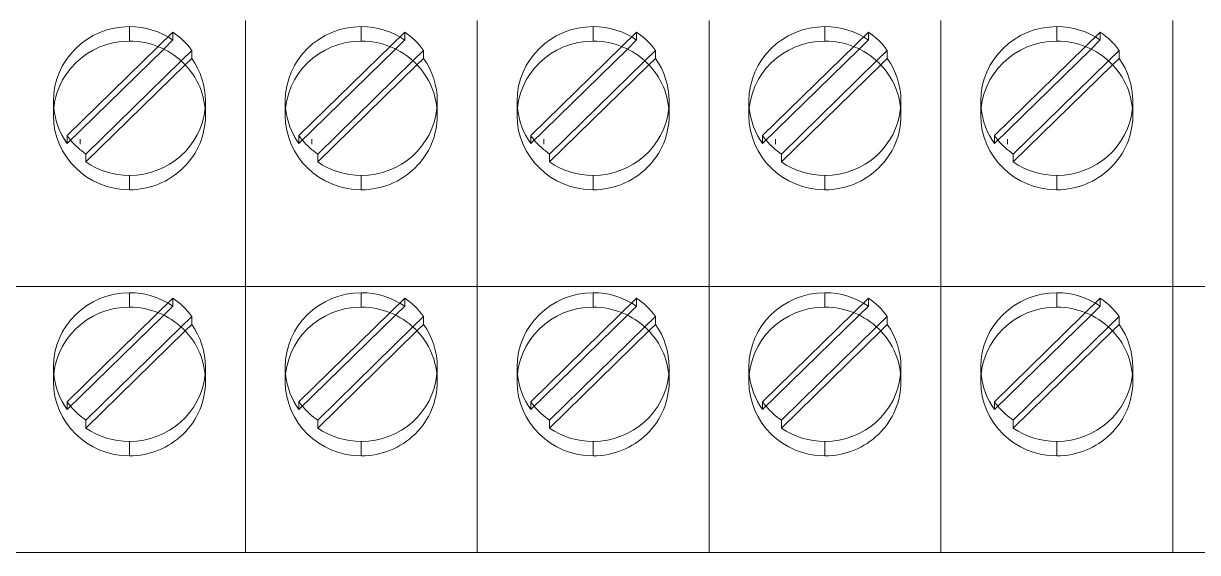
# Model space of a CAD drawing. Header units: millimetres. Extents: x 1359 to 3577, y 1336 to 3557.
# Drawn here: x 1777.83 to 1808.72, y 2516.67 to 2530.59 of the extents above; entities that cross this region are included whole.
import ezdxf

# ---------------------------------------------------------------- set-up
doc = ezdxf.new("R2010")
doc.units = ezdxf.units.MM
doc.layers.add('000-PI-Oprema', color=30, linetype='Continuous', lineweight=5)

msp = doc.modelspace()

# ---------------------------------------------------------------- linework, layer by layer
at = {"layer": '000-PI-Oprema', "color": 0, "linetype": 'ByBlock', "lineweight": 0}
for p, q in [((1783.665, 2530.127), (1783.665, 2530.672)), ((1783.665, 2530.127), (1783.665, 2530.672)), ((1783.665, 2530.127), (1783.665, 2530.672)), ((1783.665, 2530.127), (1783.665, 2530.672)), ((1789.765, 2530.127), (1789.765, 2530.672)), ((1789.765, 2530.127), (1789.765, 2530.672)), ((1789.765, 2530.127), (1789.765, 2530.672)), ((1789.765, 2530.127), (1789.765, 2530.672)), ((1795.865, 2530.127), (1795.865, 2530.672)), ((1795.865, 2530.127), (1795.865, 2530.672)), ((1795.865, 2530.127), (1795.865, 2530.672)), ((1795.865, 2530.127), (1795.865, 2530.672)), ((1801.965, 2530.127), (1801.965, 2530.672)), ((1801.965, 2530.127), (1801.965, 2530.672)), ((1801.965, 2530.127), (1801.965, 2530.672)), ((1801.965, 2530.127), (1801.965, 2530.672)), ((1808.065, 2530.127), (1808.065, 2530.672)), ((1808.065, 2530.127), (1808.065, 2530.672)), ((1808.065, 2530.127), (1808.065, 2530.672)), ((1808.065, 2530.127), (1808.065, 2530.672)), ((1778.975, 2527.639), (1781.759, 2530.362)), ((1780.615, 2530.507), (1780.615, 2530.127)), ((1781.759, 2530.362), (1781.759, 2530.155)), ((1785.075, 2527.639), (1787.859, 2530.362)), ((1786.715, 2530.507), (1786.715, 2530.127)), ((1787.859, 2530.362), (1787.859, 2530.155)), ((1791.175, 2527.639), (1793.959, 2530.362)), ((1792.815, 2530.507), (1792.815, 2530.127)), ((1793.959, 2530.362), (1793.959, 2530.155)), ((1797.275, 2527.639), (1800.059, 2530.362)), ((1798.915, 2530.507), (1798.915, 2530.127)), ((1800.059, 2530.362), (1800.059, 2530.155)), ((1803.375, 2527.639), (1806.159, 2530.362)), ((1805.015, 2530.507), (1805.015, 2530.127)), ((1806.159, 2530.362), (1806.159, 2530.155)), ((1781.517, 2529.917), (1781.759, 2530.155)), ((1783.665, 2523.672), (1783.665, 2530.127)), ((1783.665, 2523.672), (1783.665, 2530.127)), ((1783.665, 2523.672), (1783.665, 2530.127)), ((1783.665, 2523.672), (1783.665, 2530.127)), ((1787.617, 2529.917), (1787.859, 2530.155)), ((1789.765, 2523.672), (1789.765, 2530.127)), ((1789.765, 2523.672), (1789.765, 2530.127)), ((1789.765, 2523.672), (1789.765, 2530.127)), ((1789.765, 2523.672), (1789.765, 2530.127)), ((1793.717, 2529.917), (1793.959, 2530.155)), ((1795.865, 2523.672), (1795.865, 2530.127)), ((1795.865, 2523.672), (1795.865, 2530.127)), ((1795.865, 2523.672), (1795.865, 2530.127)), ((1795.865, 2523.672), (1795.865, 2530.127)), ((1799.817, 2529.917), (1800.059, 2530.155)), ((1801.965, 2523.672), (1801.965, 2530.127)), ((1801.965, 2523.672), (1801.965, 2530.127)), ((1801.965, 2523.672), (1801.965, 2530.127)), ((1801.965, 2523.672), (1801.965, 2530.127)), ((1805.917, 2529.917), (1806.159, 2530.155)), ((1808.065, 2523.672), (1808.065, 2530.127)), ((1808.065, 2523.672), (1808.065, 2530.127)), ((1808.065, 2523.672), (1808.065, 2530.127)), ((1808.065, 2523.672), (1808.065, 2530.127)), ((1778.975, 2527.431), (1781.517, 2529.917)), ((1782.254, 2529.878), (1781.975, 2529.605)), ((1782.254, 2529.67), (1782.081, 2529.501)), ((1782.254, 2529.878), (1782.254, 2529.67)), ((1785.075, 2527.431), (1787.617, 2529.917)), ((1788.354, 2529.878), (1788.075, 2529.605)), ((1788.354, 2529.67), (1788.181, 2529.501)), ((1788.354, 2529.878), (1788.354, 2529.67)), ((1791.175, 2527.431), (1793.717, 2529.917)), ((1794.454, 2529.878), (1794.175, 2529.605)), ((1794.454, 2529.67), (1794.281, 2529.501)), ((1794.454, 2529.878), (1794.454, 2529.67)), ((1797.275, 2527.431), (1799.817, 2529.917)), ((1800.554, 2529.878), (1800.275, 2529.605)), ((1800.554, 2529.67), (1800.381, 2529.501)), ((1800.554, 2529.878), (1800.554, 2529.67)), ((1803.375, 2527.431), (1805.917, 2529.917)), ((1806.654, 2529.878), (1806.375, 2529.605)), ((1806.654, 2529.67), (1806.481, 2529.501)), ((1806.654, 2529.878), (1806.654, 2529.67)), ((1781.975, 2529.605), (1779.47, 2527.154)), ((1782.081, 2529.501), (1779.47, 2526.946)), ((1788.075, 2529.605), (1785.57, 2527.154)), ((1788.181, 2529.501), (1785.57, 2526.946)), ((1794.175, 2529.605), (1791.67, 2527.154)), ((1794.281, 2529.501), (1791.67, 2526.946)), ((1800.275, 2529.605), (1797.77, 2527.154)), ((1800.381, 2529.501), (1797.77, 2526.946)), ((1806.375, 2529.605), (1803.87, 2527.154)), ((1806.481, 2529.501), (1803.87, 2526.946)), ((1778.615, 2528.171), (1778.615, 2528.55)), ((1782.615, 2528.171), (1782.615, 2528.55)), ((1784.715, 2528.171), (1784.715, 2528.55)), ((1788.715, 2528.171), (1788.715, 2528.55)), ((1790.815, 2528.171), (1790.815, 2528.55)), ((1794.815, 2528.171), (1794.815, 2528.55)), ((1796.915, 2528.171), (1796.915, 2528.55)), ((1800.915, 2528.171), (1800.915, 2528.55)), ((1803.015, 2528.171), (1803.015, 2528.55)), ((1807.015, 2528.171), (1807.015, 2528.55)), ((1778.975, 2527.639), (1778.975, 2527.431)), ((1779.315, 2527.418), (1779.315, 2527.545)), ((1785.075, 2527.639), (1785.075, 2527.431)), ((1785.415, 2527.418), (1785.415, 2527.545)), ((1791.175, 2527.639), (1791.175, 2527.431)), ((1791.515, 2527.418), (1791.515, 2527.545)), ((1797.275, 2527.639), (1797.275, 2527.431)), ((1797.615, 2527.418), (1797.615, 2527.545)), ((1803.375, 2527.639), (1803.375, 2527.431)), ((1803.715, 2527.418), (1803.715, 2527.545)), ((1779.47, 2527.154), (1779.47, 2526.946)), ((1785.57, 2527.154), (1785.57, 2526.946)), ((1791.67, 2527.154), (1791.67, 2526.946)), ((1797.77, 2527.154), (1797.77, 2526.946)), ((1803.87, 2527.154), (1803.87, 2526.946)), ((1780.615, 2526.594), (1780.615, 2526.215)), ((1786.715, 2526.594), (1786.715, 2526.215)), ((1792.815, 2526.594), (1792.815, 2526.215)), ((1798.915, 2526.594), (1798.915, 2526.215)), ((1805.015, 2526.594), (1805.015, 2526.215)), ((1783.665, 2523.672), (1783.665, 2525.687)), ((1783.665, 2523.672), (1783.665, 2525.687)), ((1789.765, 2523.672), (1789.765, 2525.687)), ((1789.765, 2523.672), (1789.765, 2525.687)), ((1795.865, 2523.672), (1795.865, 2525.687)), ((1795.865, 2523.672), (1795.865, 2525.687)), ((1801.965, 2523.672), (1801.965, 2525.687)), ((1801.965, 2523.672), (1801.965, 2525.687)), ((1808.065, 2523.672), (1808.065, 2525.687)), ((1808.065, 2523.672), (1808.065, 2525.687)), ((1783.665, 2523.672), (1777.565, 2523.672)), ((1780.615, 2523.127), (1780.615, 2523.507)), ((1783.665, 2523.127), (1783.665, 2523.672)), ((1783.665, 2523.672), (1783.665, 2523.672)), ((1789.765, 2523.672), (1783.665, 2523.672)), ((1783.665, 2523.127), (1783.665, 2523.672)), ((1783.665, 2523.672), (1783.665, 2523.672)), ((1783.665, 2523.672), (1783.665, 2523.672)), ((1783.665, 2523.127), (1783.665, 2523.672)), ((1783.665, 2523.672), (1783.665, 2523.672)), ((1783.665, 2523.127), (1783.665, 2523.672)), ((1786.715, 2523.127), (1786.715, 2523.507)), ((1789.765, 2523.127), (1789.765, 2523.672)), ((1789.765, 2523.672), (1789.765, 2523.672)), ((1795.865, 2523.672), (1789.765, 2523.672)), ((1789.765, 2523.127), (1789.765, 2523.672)), ((1789.765, 2523.672), (1789.765, 2523.672)), ((1789.765, 2523.672), (1789.765, 2523.672)), ((1789.765, 2523.127), (1789.765, 2523.672)), ((1789.765, 2523.672), (1789.765, 2523.672)), ((1789.765, 2523.127), (1789.765, 2523.672)), ((1792.815, 2523.127), (1792.815, 2523.507)), ((1795.865, 2523.127), (1795.865, 2523.672)), ((1795.865, 2523.672), (1795.865, 2523.672)), ((1801.965, 2523.672), (1795.865, 2523.672)), ((1795.865, 2523.127), (1795.865, 2523.672)), ((1795.865, 2523.672), (1795.865, 2523.672)), ((1795.865, 2523.672), (1795.865, 2523.672)), ((1795.865, 2523.127), (1795.865, 2523.672)), ((1795.865, 2523.672), (1795.865, 2523.672)), ((1795.865, 2523.127), (1795.865, 2523.672)), ((1798.915, 2523.127), (1798.915, 2523.507)), ((1801.965, 2523.127), (1801.965, 2523.672)), ((1801.965, 2523.672), (1801.965, 2523.672)), ((1808.065, 2523.672), (1801.965, 2523.672)), ((1801.965, 2523.127), (1801.965, 2523.672)), ((1801.965, 2523.672), (1801.965, 2523.672)), ((1801.965, 2523.672), (1801.965, 2523.672)), ((1801.965, 2523.127), (1801.965, 2523.672)), ((1801.965, 2523.672), (1801.965, 2523.672)), ((1801.965, 2523.127), (1801.965, 2523.672)), ((1805.015, 2523.127), (1805.015, 2523.507)), ((1808.065, 2523.127), (1808.065, 2523.672)), ((1808.065, 2523.672), (1808.065, 2523.672)), ((1814.165, 2523.672), (1808.065, 2523.672)), ((1808.065, 2523.127), (1808.065, 2523.672)), ((1808.065, 2523.672), (1808.065, 2523.672)), ((1808.065, 2523.672), (1808.065, 2523.672)), ((1808.065, 2523.127), (1808.065, 2523.672)), ((1808.065, 2523.672), (1808.065, 2523.672)), ((1808.065, 2523.127), (1808.065, 2523.672)), ((1778.975, 2520.639), (1781.759, 2523.362)), ((1781.759, 2523.155), (1781.759, 2523.362)), ((1785.075, 2520.639), (1787.859, 2523.362)), ((1787.859, 2523.155), (1787.859, 2523.362)), ((1791.175, 2520.639), (1793.959, 2523.362)), ((1793.959, 2523.155), (1793.959, 2523.362)), ((1797.275, 2520.639), (1800.059, 2523.362)), ((1800.059, 2523.155), (1800.059, 2523.362)), ((1803.375, 2520.639), (1806.159, 2523.362)), ((1806.159, 2523.155), (1806.159, 2523.362)), ((1781.517, 2522.917), (1778.975, 2520.431)), ((1781.759, 2523.155), (1781.517, 2522.917)), ((1782.254, 2522.878), (1781.975, 2522.605)), ((1782.254, 2522.67), (1782.254, 2522.878)), ((1783.665, 2516.672), (1783.665, 2523.127)), ((1783.665, 2516.672), (1783.665, 2523.127)), ((1783.665, 2516.672), (1783.665, 2523.127)), ((1783.665, 2516.672), (1783.665, 2523.127)), ((1787.617, 2522.917), (1785.075, 2520.431)), ((1787.859, 2523.155), (1787.617, 2522.917)), ((1788.354, 2522.878), (1788.075, 2522.605)), ((1788.354, 2522.67), (1788.354, 2522.878)), ((1789.765, 2516.672), (1789.765, 2523.127)), ((1789.765, 2516.672), (1789.765, 2523.127)), ((1789.765, 2516.672), (1789.765, 2523.127)), ((1789.765, 2516.672), (1789.765, 2523.127)), ((1793.717, 2522.917), (1791.175, 2520.431)), ((1793.959, 2523.155), (1793.717, 2522.917)), ((1794.454, 2522.878), (1794.175, 2522.605)), ((1794.454, 2522.67), (1794.454, 2522.878)), ((1795.865, 2516.672), (1795.865, 2523.127)), ((1795.865, 2516.672), (1795.865, 2523.127)), ((1795.865, 2516.672), (1795.865, 2523.127)), ((1795.865, 2516.672), (1795.865, 2523.127)), ((1799.817, 2522.917), (1797.275, 2520.431)), ((1800.059, 2523.155), (1799.817, 2522.917)), ((1800.554, 2522.878), (1800.275, 2522.605)), ((1800.554, 2522.67), (1800.554, 2522.878)), ((1801.965, 2516.672), (1801.965, 2523.127)), ((1801.965, 2516.672), (1801.965, 2523.127)), ((1801.965, 2516.672), (1801.965, 2523.127)), ((1801.965, 2516.672), (1801.965, 2523.127)), ((1805.917, 2522.917), (1803.375, 2520.431)), ((1806.159, 2523.155), (1805.917, 2522.917)), ((1806.654, 2522.878), (1806.375, 2522.605)), ((1806.654, 2522.67), (1806.654, 2522.878)), ((1808.065, 2516.672), (1808.065, 2523.127)), ((1808.065, 2516.672), (1808.065, 2523.127)), ((1808.065, 2516.672), (1808.065, 2523.127)), ((1808.065, 2516.672), (1808.065, 2523.127)), ((1781.975, 2522.605), (1779.47, 2520.154)), ((1782.081, 2522.501), (1782.254, 2522.67)), ((1788.075, 2522.605), (1785.57, 2520.154)), ((1788.181, 2522.501), (1788.354, 2522.67)), ((1794.175, 2522.605), (1791.67, 2520.154)), ((1794.281, 2522.501), (1794.454, 2522.67)), ((1800.275, 2522.605), (1797.77, 2520.154)), ((1800.381, 2522.501), (1800.554, 2522.67)), ((1806.375, 2522.605), (1803.87, 2520.154)), ((1806.481, 2522.501), (1806.654, 2522.67)), ((1779.47, 2519.946), (1782.081, 2522.501)), ((1785.57, 2519.946), (1788.181, 2522.501)), ((1791.67, 2519.946), (1794.281, 2522.501)), ((1797.77, 2519.946), (1800.381, 2522.501)), ((1803.87, 2519.946), (1806.481, 2522.501)), ((1778.615, 2521.55), (1778.615, 2521.171)), ((1782.615, 2521.55), (1782.615, 2521.171)), ((1784.715, 2521.55), (1784.715, 2521.171)), ((1788.715, 2521.55), (1788.715, 2521.171)), ((1790.815, 2521.55), (1790.815, 2521.171)), ((1794.815, 2521.55), (1794.815, 2521.171)), ((1796.915, 2521.55), (1796.915, 2521.171)), ((1800.915, 2521.55), (1800.915, 2521.171)), ((1803.015, 2521.55), (1803.015, 2521.171)), ((1807.015, 2521.55), (1807.015, 2521.171)), ((1778.975, 2520.431), (1778.975, 2520.639)), ((1785.075, 2520.431), (1785.075, 2520.639)), ((1791.175, 2520.431), (1791.175, 2520.639)), ((1797.275, 2520.431), (1797.275, 2520.639)), ((1803.375, 2520.431), (1803.375, 2520.639)), ((1779.47, 2519.946), (1779.47, 2520.154)), ((1785.57, 2519.946), (1785.57, 2520.154)), ((1791.67, 2519.946), (1791.67, 2520.154)), ((1797.77, 2519.946), (1797.77, 2520.154)), ((1803.87, 2519.946), (1803.87, 2520.154)), ((1780.615, 2519.215), (1780.615, 2519.594)), ((1786.715, 2519.215), (1786.715, 2519.594)), ((1792.815, 2519.215), (1792.815, 2519.594)), ((1798.915, 2519.215), (1798.915, 2519.594)), ((1805.015, 2519.215), (1805.015, 2519.594)), ((1783.665, 2516.672), (1777.565, 2516.672)), ((1783.665, 2516.672), (1777.565, 2516.672)), ((1783.665, 2516.672), (1783.665, 2516.672)), ((1783.665, 2516.672), (1783.665, 2516.672)), ((1789.765, 2516.672), (1783.665, 2516.672)), ((1783.665, 2516.672), (1783.665, 2516.672)), ((1783.665, 2516.672), (1783.665, 2516.672)), ((1789.765, 2516.672), (1783.665, 2516.672)), ((1783.665, 2516.672), (1783.665, 2516.672)), ((1783.665, 2516.672), (1783.665, 2516.672)), ((1783.665, 2516.672), (1783.665, 2516.672)), ((1783.665, 2516.672), (1783.665, 2516.672)), ((1789.765, 2516.672), (1789.765, 2516.672)), ((1789.765, 2516.672), (1789.765, 2516.672)), ((1795.865, 2516.672), (1789.765, 2516.672)), ((1789.765, 2516.672), (1789.765, 2516.672)), ((1789.765, 2516.672), (1789.765, 2516.672)), ((1795.865, 2516.672), (1789.765, 2516.672)), ((1789.765, 2516.672), (1789.765, 2516.672)), ((1789.765, 2516.672), (1789.765, 2516.672)), ((1789.765, 2516.672), (1789.765, 2516.672)), ((1789.765, 2516.672), (1789.765, 2516.672)), ((1795.865, 2516.672), (1795.865, 2516.672)), ((1795.865, 2516.672), (1795.865, 2516.672)), ((1801.965, 2516.672), (1795.865, 2516.672)), ((1795.865, 2516.672), (1795.865, 2516.672)), ((1795.865, 2516.672), (1795.865, 2516.672)), ((1801.965, 2516.672), (1795.865, 2516.672)), ((1795.865, 2516.672), (1795.865, 2516.672)), ((1795.865, 2516.672), (1795.865, 2516.672)), ((1795.865, 2516.672), (1795.865, 2516.672)), ((1795.865, 2516.672), (1795.865, 2516.672)), ((1801.965, 2516.672), (1801.965, 2516.672)), ((1801.965, 2516.672), (1801.965, 2516.672)), ((1808.065, 2516.672), (1801.965, 2516.672)), ((1801.965, 2516.672), (1801.965, 2516.672)), ((1801.965, 2516.672), (1801.965, 2516.672)), ((1808.065, 2516.672), (1801.965, 2516.672)), ((1801.965, 2516.672), (1801.965, 2516.672)), ((1801.965, 2516.672), (1801.965, 2516.672)), ((1801.965, 2516.672), (1801.965, 2516.672)), ((1801.965, 2516.672), (1801.965, 2516.672)), ((1808.065, 2516.672), (1808.065, 2516.672)), ((1808.065, 2516.672), (1808.065, 2516.672)), ((1814.165, 2516.672), (1808.065, 2516.672)), ((1808.065, 2516.672), (1808.065, 2516.672)), ((1808.065, 2516.672), (1808.065, 2516.672)), ((1814.165, 2516.672), (1808.065, 2516.672)), ((1808.065, 2516.672), (1808.065, 2516.672)), ((1808.065, 2516.672), (1808.065, 2516.672)), ((1808.065, 2516.672), (1808.065, 2516.672)), ((1808.065, 2516.672), (1808.065, 2516.672))]:
    msp.add_line(p, q, dxfattribs=at)
for centre, start_param, end_param in [((1780.615, 2528.55), -1.570796, 0), ((1780.615, 2528.55), -2.180289, -1.570796), ((1780.615, 2528.758), -2.5321, -2.180289), ((1786.715, 2528.55), -1.570796, 0), ((1786.715, 2528.55), -2.180289, -1.570796), ((1786.715, 2528.758), -2.5321, -2.180289), ((1792.815, 2528.55), -1.570796, 0), ((1792.815, 2528.55), -2.180289, -1.570796), ((1792.815, 2528.758), -2.5321, -2.180289), ((1798.915, 2528.55), -1.570796, 0), ((1798.915, 2528.55), -2.180289, -1.570796), ((1798.915, 2528.758), -2.5321, -2.180289), ((1805.015, 2528.55), -1.570796, 0), ((1805.015, 2528.55), -2.180289, -1.570796), ((1805.015, 2528.758), -2.5321, -2.180289), ((1780.615, 2528.171), -1.570796, 0), ((1780.615, 2528.171), -3.141593, -1.570796), ((1786.715, 2528.171), -1.570796, 0), ((1786.715, 2528.171), -3.141593, -1.570796), ((1792.815, 2528.171), -1.570796, 0), ((1792.815, 2528.171), -3.141593, -1.570796), ((1798.915, 2528.171), -1.570796, 0), ((1798.915, 2528.171), -3.141593, -1.570796), ((1805.015, 2528.171), -1.570796, 0), ((1805.015, 2528.171), -3.141593, -1.570796), ((1780.615, 2528.55), 3.141593, 3.751085), ((1786.715, 2528.55), 3.141593, 3.751085), ((1792.815, 2528.55), 3.141593, 3.751085), ((1798.915, 2528.55), 3.141593, 3.751085), ((1805.015, 2528.55), 3.141593, 3.751085), ((1780.615, 2528.55), 0, 0.097132), ((1780.615, 2528.55), 3.044461, 3.141593), ((1786.715, 2528.55), 0, 0.097132), ((1786.715, 2528.55), 3.044461, 3.141593), ((1792.815, 2528.55), 0, 0.097132), ((1792.815, 2528.55), 3.044461, 3.141593), ((1798.915, 2528.55), 0, 0.097132), ((1798.915, 2528.55), 3.044461, 3.141593), ((1805.015, 2528.55), 0, 0.097132), ((1805.015, 2528.55), 3.044461, 3.141593), ((1780.615, 2528.171), 0, 1.570796), ((1780.615, 2528.55), 0.097132, 0.609492), ((1780.615, 2528.55), 1.570796, 3.044461), ((1780.615, 2528.171), 1.570796, 3.141593), ((1786.715, 2528.171), 0, 1.570796), ((1786.715, 2528.55), 0.097132, 0.609492), ((1786.715, 2528.55), 1.570796, 3.044461), ((1786.715, 2528.171), 1.570796, 3.141593), ((1792.815, 2528.171), 0, 1.570796), ((1792.815, 2528.55), 0.097132, 0.609492), ((1792.815, 2528.55), 1.570796, 3.044461), ((1792.815, 2528.171), 1.570796, 3.141593), ((1798.915, 2528.171), 0, 1.570796), ((1798.915, 2528.55), 0.097132, 0.609492), ((1798.915, 2528.55), 1.570796, 3.044461), ((1798.915, 2528.171), 1.570796, 3.141593), ((1805.015, 2528.171), 0, 1.570796), ((1805.015, 2528.55), 0.097132, 0.609492), ((1805.015, 2528.55), 1.570796, 3.044461), ((1805.015, 2528.171), 1.570796, 3.141593), ((1780.615, 2528.758), 0.609492, 0.685382), ((1780.615, 2528.758), 0.685382, 0.961304), ((1786.715, 2528.758), 0.609492, 0.685382), ((1786.715, 2528.758), 0.685382, 0.961304), ((1792.815, 2528.758), 0.609492, 0.685382), ((1792.815, 2528.758), 0.685382, 0.961304), ((1798.915, 2528.758), 0.609492, 0.685382), ((1798.915, 2528.758), 0.685382, 0.961304), ((1805.015, 2528.758), 0.609492, 0.685382), ((1805.015, 2528.758), 0.685382, 0.961304), ((1780.615, 2528.55), 0.961304, 1.570796), ((1786.715, 2528.55), 0.961304, 1.570796), ((1792.815, 2528.55), 0.961304, 1.570796), ((1798.915, 2528.55), 0.961304, 1.570796), ((1805.015, 2528.55), 0.961304, 1.570796), ((1780.615, 2521.55), -1.570796, 0), ((1780.615, 2521.55), -2.180289, -1.570796), ((1786.715, 2521.55), -1.570796, 0), ((1786.715, 2521.55), -2.180289, -1.570796), ((1792.815, 2521.55), -1.570796, 0), ((1792.815, 2521.55), -2.180289, -1.570796), ((1798.915, 2521.55), -1.570796, 0), ((1798.915, 2521.55), -2.180289, -1.570796), ((1805.015, 2521.55), -1.570796, 0), ((1805.015, 2521.55), -2.180289, -1.570796), ((1780.615, 2521.758), -2.5321, -2.180289), ((1786.715, 2521.758), -2.5321, -2.180289), ((1792.815, 2521.758), -2.5321, -2.180289), ((1798.915, 2521.758), -2.5321, -2.180289), ((1805.015, 2521.758), -2.5321, -2.180289), ((1780.615, 2521.171), -1.570796, 0), ((1780.615, 2521.171), -3.141593, -1.570796), ((1786.715, 2521.171), -1.570796, 0), ((1786.715, 2521.171), -3.141593, -1.570796), ((1792.815, 2521.171), -1.570796, 0), ((1792.815, 2521.171), -3.141593, -1.570796), ((1798.915, 2521.171), -1.570796, 0), ((1798.915, 2521.171), -3.141593, -1.570796), ((1805.015, 2521.171), -1.570796, 0), ((1805.015, 2521.171), -3.141593, -1.570796), ((1780.615, 2521.55), -3.141593, -2.5321), ((1786.715, 2521.55), -3.141593, -2.5321), ((1792.815, 2521.55), -3.141593, -2.5321), ((1798.915, 2521.55), -3.141593, -2.5321), ((1805.015, 2521.55), -3.141593, -2.5321), ((1780.615, 2521.55), 0, 0.097132), ((1780.615, 2521.55), 0.097132, 0.609492), ((1780.615, 2521.55), 1.570796, 3.044461), ((1780.615, 2521.55), 3.044461, 3.141593), ((1786.715, 2521.55), 0, 0.097132), ((1786.715, 2521.55), 0.097132, 0.609492), ((1786.715, 2521.55), 1.570796, 3.044461), ((1786.715, 2521.55), 3.044461, 3.141593), ((1792.815, 2521.55), 0, 0.097132), ((1792.815, 2521.55), 0.097132, 0.609492), ((1792.815, 2521.55), 1.570796, 3.044461), ((1792.815, 2521.55), 3.044461, 3.141593), ((1798.915, 2521.55), 0, 0.097132), ((1798.915, 2521.55), 0.097132, 0.609492), ((1798.915, 2521.55), 1.570796, 3.044461), ((1798.915, 2521.55), 3.044461, 3.141593), ((1805.015, 2521.55), 0, 0.097132), ((1805.015, 2521.55), 0.097132, 0.609492), ((1805.015, 2521.55), 1.570796, 3.044461), ((1805.015, 2521.55), 3.044461, 3.141593), ((1780.615, 2521.171), 0, 1.570796), ((1780.615, 2521.171), 1.570796, 3.141593), ((1786.715, 2521.171), 0, 1.570796), ((1786.715, 2521.171), 1.570796, 3.141593), ((1792.815, 2521.171), 0, 1.570796), ((1792.815, 2521.171), 1.570796, 3.141593), ((1798.915, 2521.171), 0, 1.570796), ((1798.915, 2521.171), 1.570796, 3.141593), ((1805.015, 2521.171), 0, 1.570796), ((1805.015, 2521.171), 1.570796, 3.141593), ((1780.615, 2521.758), 0.609492, 0.685382), ((1780.615, 2521.758), 0.685382, 0.961304), ((1786.715, 2521.758), 0.609492, 0.685382), ((1786.715, 2521.758), 0.685382, 0.961304), ((1792.815, 2521.758), 0.609492, 0.685382), ((1792.815, 2521.758), 0.685382, 0.961304), ((1798.915, 2521.758), 0.609492, 0.685382), ((1798.915, 2521.758), 0.685382, 0.961304), ((1805.015, 2521.758), 0.609492, 0.685382), ((1805.015, 2521.758), 0.685382, 0.961304), ((1780.615, 2521.55), 0.961304, 1.570796), ((1786.715, 2521.55), 0.961304, 1.570796), ((1792.815, 2521.55), 0.961304, 1.570796), ((1798.915, 2521.55), 0.961304, 1.570796), ((1805.015, 2521.55), 0.961304, 1.570796)]:
    msp.add_ellipse(centre, major_axis=(-2, 0), ratio=0.978148, start_param=start_param, end_param=end_param, dxfattribs=at)

doc.saveas('drawing.dxf')
